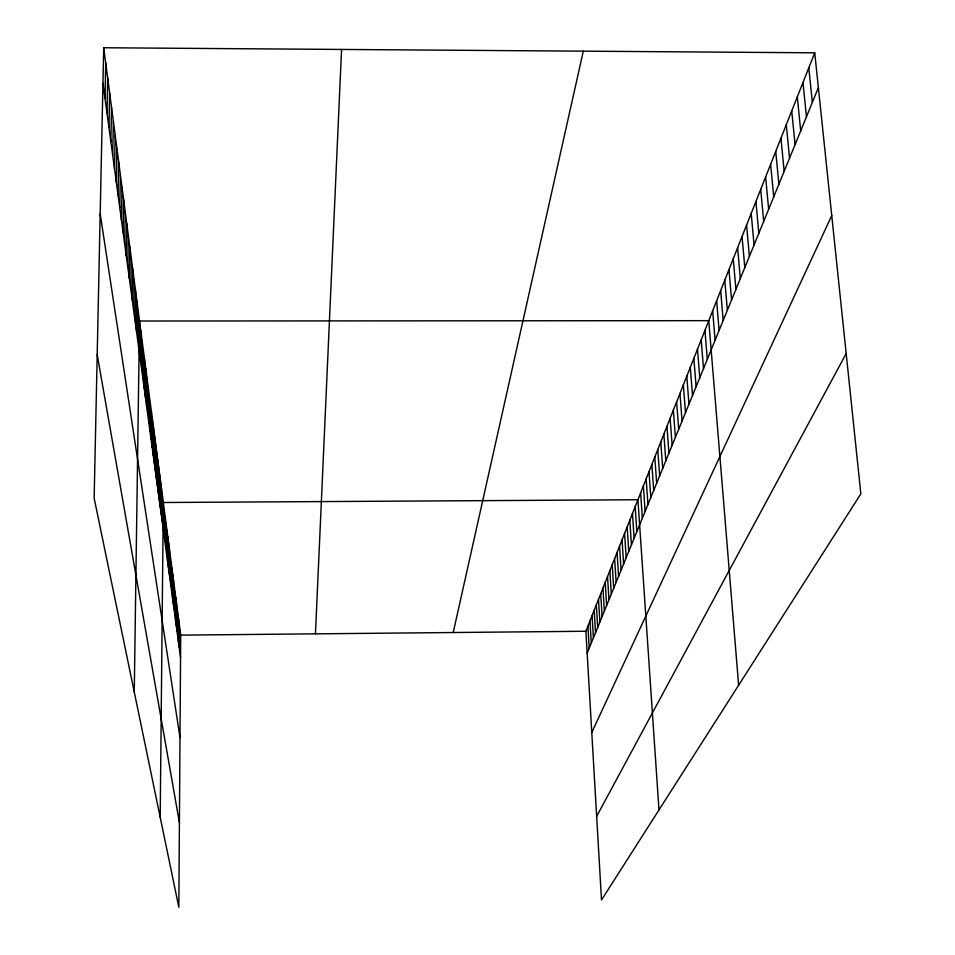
<?xml version="1.0" encoding="UTF-8"?>
<svg xmlns="http://www.w3.org/2000/svg" width="955" height="955" viewBox="0 0 955 955"><rect width="100%" height="100%" fill="white"/><g stroke="black" fill="none" stroke-linecap="round" stroke-linejoin="round"><path stroke-width="1.43" d="M174.061 609.302L174.24 585.904M174.813 614.936L175.004 591.682M175.565 620.487L175.744 597.388M176.305 625.967L176.484 602.999M177.033 631.362L177.212 608.55M177.761 636.687L177.928 614.005M178.466 641.939L178.633 619.401M179.17 647.12L179.325 624.713M179.862 652.241L180.018 629.954M103.713 47.75L180.698 635.135L178.824 907.25L94.151 498.188L103.713 47.75L814.734 52.812L860.849 493.854L601.507 899.944L585.893 631.255L814.734 52.812M163.985 534.788L164.236 509.516M164.893 541.533L165.131 516.428M165.8 548.17L166.027 523.233M166.671 554.7L166.91 529.93M167.543 561.134L167.77 536.519M168.402 567.473L168.617 543.025M169.25 573.716L169.465 549.423M170.074 579.864L170.288 555.726M170.897 585.928L171.1 561.946M171.709 591.897L171.9 568.07M172.497 597.782L172.7 574.098M173.285 603.584L173.476 580.043M155.343 470.863L155.653 444.027M156.369 478.407L156.656 451.739M157.372 485.82L157.659 459.343M158.351 493.126L158.637 466.828M159.33 500.313L159.604 474.181M160.285 507.38L160.547 481.427M161.228 514.339L161.491 488.566M162.147 521.191L162.41 495.585M160.201 817.301L163.317 502.509L637.916 499.752L658.986 809.947M145.363 397.029L145.745 368.415M146.557 405.803L146.915 377.404M147.715 414.434L148.073 386.238M148.861 422.91L149.207 394.916M149.995 431.242L150.329 403.44M151.093 439.431L151.427 411.832M152.191 447.489L152.514 420.081M153.254 455.416L153.576 428.198M154.316 463.199L154.615 436.172M136.434 330.967L136.887 300.825M137.783 340.935L138.212 311.02M134.261 691.969L139.525 321.023L708.765 320.665L738.633 685.224M140.409 360.322L140.815 330.848M141.674 369.74L142.08 340.493M142.928 379.004L143.322 349.972M144.157 388.1L144.539 359.271M127.791 267.018L128.316 235.419M129.307 278.203L129.808 246.856M130.787 289.174L131.277 258.077M132.244 299.918L132.721 269.071M133.664 310.471L134.13 279.851M135.073 320.82L135.526 290.439M119.769 207.581L120.354 174.681M121.44 219.96L122.013 187.335M123.076 232.089L123.637 199.726M124.675 243.967L125.224 211.867M126.251 255.606L126.788 223.768M110.84 141.579L111.52 107.258M112.702 155.355L113.359 121.333M114.528 168.844L115.161 135.097M116.307 182.035L116.928 148.574M118.05 194.939L118.659 161.765M105.002 98.353L105.73 63.137M106.996 113.096L107.7 78.179M108.942 127.493L109.634 92.886M315.448 633.845L341.568 49.445M453.207 632.532L583.29 51.164M587.17 653.136L818.375 87.645M591.778 732.485L831.745 215.579M596.648 816.37L846.178 353.541M180.698 635.135L585.893 631.255M97.207 354.735L179.409 822.577M100.191 213.813L179.994 737.618M102.961 83.276L180.543 657.279M808.79 67.829L812.347 102.376M802.976 82.524L806.462 116.773M797.294 96.897L800.708 130.847M791.731 110.959L795.073 144.623M786.275 124.711L789.558 158.112M780.951 138.189L784.162 171.303M775.735 151.379L778.886 184.22M770.625 164.296L773.717 196.873M765.612 176.95L768.644 209.264M760.717 189.353L763.69 221.393M755.906 201.493L758.819 233.295M751.191 213.407L754.056 244.946M746.583 225.082L749.389 256.37M742.047 236.53L744.804 267.567M737.606 247.751L740.316 278.562M733.249 258.769L735.911 289.329M728.975 269.573L731.59 299.906M724.785 280.173L727.352 310.268M720.667 290.571L723.186 320.45M716.632 300.789L719.103 330.43M712.657 310.817L715.092 340.243M704.945 330.335L707.297 359.319M701.185 339.825L703.501 368.606M697.496 349.16L699.764 377.726M693.867 358.328L696.1 386.691M690.298 367.341L692.506 395.501M686.8 376.198L688.961 404.156M683.35 384.901L685.487 412.667M679.96 393.46L682.061 421.024M676.641 401.876L678.707 429.249M673.359 410.161L675.4 437.342M670.135 418.29L672.141 445.293M666.972 426.3L668.942 453.112M663.856 434.179L665.802 460.811M660.788 441.938L662.698 468.38M657.768 449.566L659.654 475.841M654.796 457.075L656.658 483.17M651.871 464.464L653.709 490.393M648.994 471.746L650.797 497.495M646.165 478.909L647.944 504.491M643.372 485.964L645.126 511.379M640.626 492.911L642.345 518.159M635.171 506.699L636.842 531.625M632.461 513.539L634.12 538.298M629.799 520.272L631.434 544.863M627.172 526.909L628.784 551.345M624.594 533.439L626.182 557.72M622.039 539.873L623.615 563.999M619.532 546.212L621.084 570.183M617.061 552.468L618.589 576.283M614.626 558.627L616.13 582.287M612.227 564.692L613.707 588.22M609.863 570.672L611.319 594.058M607.523 576.581L608.968 599.812M605.219 582.395L606.652 605.482M602.951 588.125L604.36 611.069M600.719 593.783L602.104 616.584M598.51 599.358L599.883 622.027M596.338 604.849L597.687 627.387M594.189 610.281L595.526 632.676M592.076 615.629L593.389 637.892M589.987 620.905L591.288 643.049M587.922 626.122L589.211 648.123"/></g></svg>
